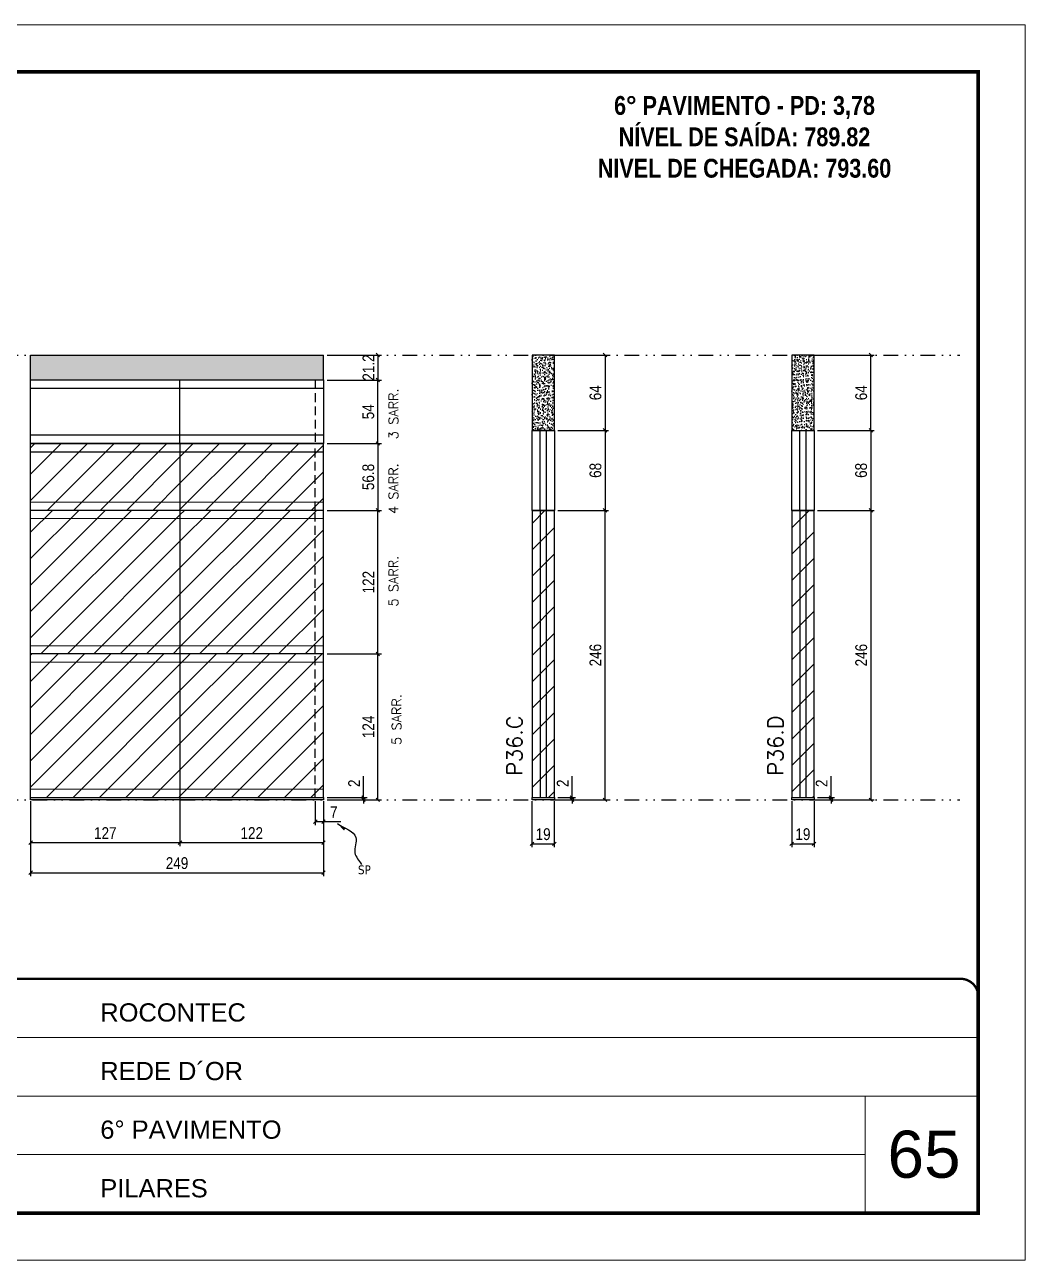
# Model space of a CAD drawing. Extents: x 28748 to 35002, y 14885 to 43501.
# Drawn here: x 29383 to 30233, y 24074 to 25124 of the extents above; entities that cross this region are included whole.
import ezdxf

# ---------------------------------------------------------------- set-up
doc = ezdxf.new("R2010")
doc.units = 0
for name, pattern in [('CONTINUO', [0]), ('DASHED', [0.75, 0.5, -0.25]), ('DIVIDE2', [0.625, 0.25, -0.125, 0, -0.125, 0, -0.125]), ('HIDDEN', [0.375, 0.25, -0.125])]:
    doc.linetypes.add(name, pattern=pattern)
for name, color, linetype, lineweight in [('CARIMBO', 255, 'Continuous', 9), ('Folhas', 255, 'Continuous', 9), ('Hachura', 251, 'Continuous', 9), ('Sarr 2.2x7', 40, 'Continuous', 9), ('SARRAFO DE PRESSAO', 251, 'DASHED', 9), ('Texto Seção', 7, 'Continuous', 15)]:
    doc.layers.add(name, color=color, linetype=linetype, lineweight=lineweight)
for name, color, linetype in [('COTA', 241, 'Continuous'), ('NOMENCLATURA', 7, 'Continuous'), ('Nível', 160, 'Continuous'), ('Painéis', 200, 'Continuous'), ('SARR_2.2x7', 40, 'Continuous'), ('Sarrafo de Pressão', 42, 'HIDDEN'), ('texto', 7, 'Continuous')]:
    doc.layers.add(name, color=color, linetype=linetype)
doc.styles.add('ARIAL', font='arial.ttf')
doc.styles.add('COTA TECNICA', font='techl___.ttf', dxfattribs={"height": 10})
doc.styles.add('COTA TECNICA-50', font='techl___.ttf', dxfattribs={"height": 10})
doc.styles.add('REGUA-120', font='ROMANS.shx', dxfattribs={"height": 15})
doc.styles.add('ROMANC', font='techb___.ttf', dxfattribs={"height": 2.5})
doc.styles.add('ROMANS', font='romans.shx')
doc.styles.get("Standard").update_dxf_attribs({"font": 'arial.ttf'})
doc.dimstyles.new('COTA PAINEL-50', dxfattribs={"dimtxt": 10, "dimasz": 3, "dimexe": 3, "dimexo": 3, "dimgap": 3, "dimtad": 1, "dimdec": 1, "dimzin": 12, "dimdsep": 46, "dimtxsty": 'COTA TECNICA-50', "dimblk1": 'OBLIQUE', "dimblk2": 'OBLIQUE', "dimsah": 1, "dimcen": 0.9, "dimclrd": 4, "dimclre": 4, "dimclrt": 240, "dimadec": 1, "dimazin": 3, "dimtfac": 1, "dimtdec": 1, "dimtmove": 0, "dimatfit": 3, "dimfxl": 1, "dimtolj": 1, "dimtzin": 12, "dimarcsym": 0})
doc.dimstyles.new('PAINEL', dxfattribs={"dimtxt": 10, "dimasz": 3, "dimexe": 3, "dimexo": 3, "dimgap": 3, "dimtad": 1, "dimdec": 1, "dimzin": 12, "dimdsep": 46, "dimtxsty": 'COTA TECNICA', "dimblk1": 'OBLIQUE', "dimblk2": 'OBLIQUE', "dimsah": 1, "dimcen": 0.9, "dimclrd": 4, "dimclre": 4, "dimclrt": 240, "dimadec": 1, "dimazin": 3, "dimtfac": 1, "dimtdec": 1, "dimtmove": 0, "dimatfit": 3, "dimfxl": 1, "dimtolj": 1, "dimtzin": 12, "dimarcsym": 0})
doc.dimstyles.get("Standard").update_dxf_attribs({"dimtxt": 0.18, "dimasz": 0.18, "dimexe": 0.18, "dimexo": 0.0625, "dimgap": 0.09, "dimtad": 0, "dimtih": 1, "dimtoh": 1, "dimdec": 4, "dimzin": 0, "dimdsep": 46, "dimtxsty": 'Standard', "dimcen": 0.09, "dimadec": 0, "dimazin": 0, "dimtfac": 1, "dimtdec": 4, "dimtofl": 0, "dimtmove": 0, "dimatfit": 3, "dimfxl": 1, "dimtolj": 1, "dimtzin": 0, "dimarcsym": 0})
pattern_1 = [(45, (22629.309, 32122.585), (-11.22532, 11.22532), [])]
pattern_2 = [(45, (22629.309, 32104.585), (-11.22532, 11.22532), [])]
pattern_3 = [(45, (-105043.37, -3225.212), (-11.2253202, 11.2253202), [])]

# ---------------------------------------------------------------- blocks, each defined once
blk = doc.blocks.new('9999999999')
at = {"color": 30, "linetype": 'CONTINUO'}
for p, q in [((98564.6, 34379.6), (99584, 34379.6)), ((98564.6, 34329.8), (99488, 34329.8)), ((99584, 34329.8), (99488, 34329.8)), ((99488, 34329.8), (99488, 34230.2)), ((98564.6, 34280), (99488, 34280))]:
    blk.add_line(p, q, dxfattribs=at)
at = {"color": 30, "linetype": 'CONTINUO', "const_width": 2}
blk.add_lwpolyline([(99584, 34230.2), (99584, 34414.4, 0.414214), (99569, 34429.4), (98229, 34429.4, 0.414214), (98214, 34414.4), (98214, 34245.2, 0.414214), (98229, 34230.2), (99584, 34230.2)], format="xyb", dxfattribs=at)
at = {"layer": 'Folhas'}
blk.add_lwpolyline([(98139, 34190.2), (99624, 34190.2), (99624, 35240.2), (98139, 35240.2)], close=True, dxfattribs=at)
at = {"layer": 'Folhas', "color": 30, "const_width": 3}
blk.add_lwpolyline([(98214, 34230.2), (99584, 34230.2), (99584, 35200.2), (98214, 35200.2)], close=True, dxfattribs=at)
at = {"color": 7, "linetype": 'Continuous', "ltscale": 5, "style": 'ARIAL'}
for s, height, p in [('ROCONTEC', 15.48, (98837.7, 34393.1)), ('REDE D´OR', 15.48, (98837.7, 34343.3)), ('6° PAVIMENTO', 15.483, (98837.7, 34293.5)), ('PILARES', 15.48, (98837.7, 34243.7))]:
    blk.add_text(s, height=height, dxfattribs=at).set_placement(p)
blk = doc.blocks.new('_Oblique')
at = {"color": 0, "linetype": 'ByBlock', "lineweight": -2}
blk.add_line((-0.5, -0.5), (0.5, 0.5), dxfattribs=at)
blk = doc.blocks.new('*D1242')
at = {"layer": 'COTA', "color": 4, "lineweight": -2, "transparency": 16777216}
for p, q in [((29387.8, 24463.8), (29387.8, 24399.9)), ((29636.8, 24463.8), (29636.8, 24399.9)), ((29387.8, 24402.9), (29636.8, 24402.9))]:
    blk.add_line(p, q, dxfattribs=at)
at = {"layer": 'Defpoints', "color": 0, "transparency": 16777216}
for p in [(29387.8, 24466.8), (29636.8, 24466.8), (29636.8, 24402.9)]:
    blk.add_point(p, dxfattribs=at)
at = {"layer": 'COTA', "color": 4, "lineweight": -2, "transparency": 16777216, "xscale": 3, "yscale": 3, "zscale": 3, "rotation": 180}
blk.add_blockref('_Oblique', (29387.8, 24402.9), dxfattribs=at)
at = {"layer": 'COTA', "color": 4, "lineweight": -2, "transparency": 16777216, "xscale": 3, "yscale": 3, "zscale": 3}
blk.add_blockref('_Oblique', (29636.8, 24402.9), dxfattribs=at)
at = {"layer": 'COTA', "color": 240, "transparency": 16777216, "insert": (29512.3, 24411), "char_height": 10, "attachment_point": 5, "style": 'COTA TECNICA'}
blk.add_mtext('\\A1;249', dxfattribs=at)
blk = doc.blocks.new('*D1243')
at = {"layer": 'COTA', "color": 4, "lineweight": -2, "transparency": 16777216}
for p, q in [((29629.8, 24463.8), (29629.8, 24443.3)), ((29636.8, 24461.8), (29636.8, 24443.3)), ((29629.8, 24446.3), (29636.8, 24446.3)), ((29636.8, 24446.3), (29651.5, 24446.3))]:
    blk.add_line(p, q, dxfattribs=at)
at = {"layer": 'Defpoints', "color": 0, "transparency": 16777216}
for p in [(29629.8, 24466.8), (29636.8, 24464.8), (29636.8, 24446.3)]:
    blk.add_point(p, dxfattribs=at)
at = {"layer": 'COTA', "color": 4, "lineweight": -2, "transparency": 16777216, "xscale": 3, "yscale": 3, "zscale": 3, "rotation": 180}
blk.add_blockref('_Oblique', (29629.8, 24446.3), dxfattribs=at)
at = {"layer": 'COTA', "color": 4, "lineweight": -2, "transparency": 16777216, "xscale": 3, "yscale": 3, "zscale": 3}
blk.add_blockref('_Oblique', (29636.8, 24446.3), dxfattribs=at)
at = {"layer": 'COTA', "color": 240, "transparency": 16777216, "insert": (29645.6, 24454.4), "char_height": 10, "attachment_point": 5, "style": 'COTA TECNICA-50'}
blk.add_mtext('\\A1;7', dxfattribs=at)
blk = doc.blocks.new('*D1244')
at = {"layer": 'COTA', "color": 4, "lineweight": -2, "transparency": 16777216}
for p, q in [((29639.8, 24588.8), (29686, 24588.8)), ((29683, 24464.8), (29683, 24588.8)), ((29639.8, 24464.8), (29686, 24464.8))]:
    blk.add_line(p, q, dxfattribs=at)
at = {"layer": 'Defpoints', "color": 0, "transparency": 16777216}
for p in [(29636.8, 24588.8), (29683, 24588.8), (29636.8, 24464.8)]:
    blk.add_point(p, dxfattribs=at)
at = {"layer": 'COTA', "color": 4, "lineweight": -2, "transparency": 16777216, "xscale": 3, "yscale": 3, "zscale": 3}
for p, rotation in [((29683, 24588.8), 90), ((29683, 24464.8), 270)]:
    blk.add_blockref('_Oblique', p, dxfattribs=dict(at, rotation=rotation))
at = {"layer": 'COTA', "color": 240, "transparency": 16777216, "insert": (29674.9, 24526.8), "char_height": 10, "attachment_point": 5, "rotation": 90, "style": 'COTA TECNICA-50'}
blk.add_mtext('\\A1;124', dxfattribs=at)
blk = doc.blocks.new('*D1280')
at = {"layer": 'COTA', "color": 4, "lineweight": -2, "transparency": 16777216}
for p, q in [((29670.8, 24466.8), (29670.8, 24484.9)), ((29639.8, 24466.8), (29673.8, 24466.8)), ((29670.8, 24464.8), (29670.8, 24466.8)), ((29639.8, 24464.8), (29673.8, 24464.8)), ((29670.8, 24464.8), (29670.8, 24461.8))]:
    blk.add_line(p, q, dxfattribs=at)
at = {"layer": 'Defpoints', "color": 0, "transparency": 16777216}
for p in [(29636.8, 24466.8), (29636.8, 24464.8), (29670.8, 24464.8)]:
    blk.add_point(p, dxfattribs=at)
at = {"layer": 'COTA', "color": 4, "lineweight": -2, "transparency": 16777216, "xscale": 3, "yscale": 3, "zscale": 3}
for p, rotation in [((29670.8, 24466.8), 270), ((29670.8, 24464.8), 90)]:
    blk.add_blockref('_Oblique', p, dxfattribs=dict(at, rotation=rotation))
at = {"layer": 'COTA', "color": 240, "transparency": 16777216, "insert": (29662.8, 24478.9), "char_height": 10, "attachment_point": 5, "rotation": 90, "style": 'COTA TECNICA-50'}
blk.add_mtext('\\A1;2', dxfattribs=at)
blk = doc.blocks.new('*D1281')
at = {"layer": 'COTA', "color": 4, "linetype": 'ByBlock', "lineweight": -2, "transparency": 16777216}
for p, q in [((29639.8, 24767.6), (29686, 24767.6)), ((29683, 24767.6), (29683, 24710.8)), ((29639.8, 24710.8), (29686, 24710.8))]:
    blk.add_line(p, q, dxfattribs=at)
at = {"layer": 'Defpoints', "color": 0, "linetype": 'ByBlock', "transparency": 16777216}
for p in [(29636.8, 24767.6), (29636.8, 24710.8), (29683, 24710.8)]:
    blk.add_point(p, dxfattribs=at)
at = {"layer": 'COTA', "color": 4, "linetype": 'ByBlock', "lineweight": -2, "transparency": 16777216, "xscale": 3, "yscale": 3, "zscale": 3}
for p, rotation in [((29683, 24767.6), 90), ((29683, 24710.8), 270)]:
    blk.add_blockref('_Oblique', p, dxfattribs=dict(at, rotation=rotation))
at = {"layer": 'COTA', "color": 240, "linetype": 'ByBlock', "transparency": 16777216, "insert": (29674.9, 24739.2), "char_height": 10, "attachment_point": 5, "rotation": 90, "style": 'COTA TECNICA'}
blk.add_mtext('\\A1;56.8', dxfattribs=at)
blk = doc.blocks.new('*D1282')
at = {"layer": 'COTA', "color": 4, "linetype": 'ByBlock', "lineweight": -2, "transparency": 16777216}
for p, q in [((29639.8, 24710.8), (29686, 24710.8)), ((29683, 24588.8), (29683, 24710.8)), ((29639.8, 24588.8), (29686, 24588.8))]:
    blk.add_line(p, q, dxfattribs=at)
at = {"layer": 'Defpoints', "color": 0, "linetype": 'ByBlock', "transparency": 16777216}
for p in [(29636.8, 24710.8), (29683, 24710.8), (29636.8, 24588.8)]:
    blk.add_point(p, dxfattribs=at)
at = {"layer": 'COTA', "color": 4, "linetype": 'ByBlock', "lineweight": -2, "transparency": 16777216, "xscale": 3, "yscale": 3, "zscale": 3}
for p, rotation in [((29683, 24710.8), 90), ((29683, 24588.8), 270)]:
    blk.add_blockref('_Oblique', p, dxfattribs=dict(at, rotation=rotation))
at = {"layer": 'COTA', "color": 240, "linetype": 'ByBlock', "transparency": 16777216, "insert": (29675, 24649.8), "char_height": 10, "attachment_point": 5, "rotation": 90, "style": 'COTA TECNICA'}
blk.add_mtext('\\A1;122', dxfattribs=at)
blk = doc.blocks.new('*D2051')
at = {"layer": 'COTA', "color": 4, "linetype": 'ByBlock', "lineweight": -2, "transparency": 16777216}
for p, q in [((29514.8, 24707.8), (29514.8, 24425.5)), ((29387.8, 24463.8), (29387.8, 24425.5)), ((29387.8, 24428.5), (29514.8, 24428.5))]:
    blk.add_line(p, q, dxfattribs=at)
at = {"layer": 'Defpoints', "color": 0, "linetype": 'ByBlock', "transparency": 16777216}
for p in [(29514.8, 24710.8), (29387.8, 24466.8), (29514.8, 24428.5)]:
    blk.add_point(p, dxfattribs=at)
at = {"layer": 'COTA', "color": 4, "linetype": 'ByBlock', "lineweight": -2, "transparency": 16777216, "xscale": 3, "yscale": 3, "zscale": 3, "rotation": 180}
blk.add_blockref('_Oblique', (29387.8, 24428.5), dxfattribs=at)
at = {"layer": 'COTA', "color": 4, "linetype": 'ByBlock', "lineweight": -2, "transparency": 16777216, "xscale": 3, "yscale": 3, "zscale": 3}
blk.add_blockref('_Oblique', (29514.8, 24428.5), dxfattribs=at)
at = {"layer": 'COTA', "color": 240, "linetype": 'ByBlock', "transparency": 16777216, "insert": (29451.3, 24436.6), "char_height": 10, "attachment_point": 5, "style": 'COTA TECNICA'}
blk.add_mtext('\\A1;127', dxfattribs=at)
blk = doc.blocks.new('*D2052')
at = {"layer": 'COTA', "color": 4, "linetype": 'ByBlock', "lineweight": -2, "transparency": 16777216}
for p, q in [((29514.8, 24707.8), (29514.8, 24425.5)), ((29636.8, 24461.8), (29636.8, 24425.5)), ((29514.8, 24428.5), (29636.8, 24428.5))]:
    blk.add_line(p, q, dxfattribs=at)
at = {"layer": 'Defpoints', "color": 0, "linetype": 'ByBlock', "transparency": 16777216}
for p in [(29514.8, 24710.8), (29636.8, 24464.8), (29636.8, 24428.5)]:
    blk.add_point(p, dxfattribs=at)
at = {"layer": 'COTA', "color": 4, "linetype": 'ByBlock', "lineweight": -2, "transparency": 16777216, "xscale": 3, "yscale": 3, "zscale": 3, "rotation": 180}
blk.add_blockref('_Oblique', (29514.8, 24428.5), dxfattribs=at)
at = {"layer": 'COTA', "color": 4, "linetype": 'ByBlock', "lineweight": -2, "transparency": 16777216, "xscale": 3, "yscale": 3, "zscale": 3}
blk.add_blockref('_Oblique', (29636.8, 24428.5), dxfattribs=at)
at = {"layer": 'COTA', "color": 240, "linetype": 'ByBlock', "transparency": 16777216, "insert": (29575.8, 24436.6), "char_height": 10, "attachment_point": 5, "style": 'COTA TECNICA'}
blk.add_mtext('\\A1;122', dxfattribs=at)
blk = doc.blocks.new('*D1283')
at = {"layer": 'COTA', "color": 4, "lineweight": -2, "transparency": 16777216}
for p, q in [((29814, 24463.8), (29814, 24424.5)), ((29833, 24463.8), (29833, 24424.5)), ((29814, 24427.5), (29833, 24427.5))]:
    blk.add_line(p, q, dxfattribs=at)
at = {"layer": 'Defpoints', "color": 0, "transparency": 16777216}
for p in [(29814, 24466.8), (29833, 24466.8), (29833, 24427.5)]:
    blk.add_point(p, dxfattribs=at)
at = {"layer": 'COTA', "color": 4, "lineweight": -2, "transparency": 16777216, "xscale": 3, "yscale": 3, "zscale": 3, "rotation": 180}
blk.add_blockref('_Oblique', (29814, 24427.5), dxfattribs=at)
at = {"layer": 'COTA', "color": 4, "lineweight": -2, "transparency": 16777216, "xscale": 3, "yscale": 3, "zscale": 3}
blk.add_blockref('_Oblique', (29833, 24427.5), dxfattribs=at)
at = {"layer": 'COTA', "color": 240, "transparency": 16777216, "insert": (29823.5, 24435.6), "char_height": 10, "attachment_point": 5, "style": 'COTA TECNICA'}
blk.add_mtext('\\A1;19', dxfattribs=at)
blk = doc.blocks.new('*D1284')
at = {"layer": 'COTA', "color": 4, "lineweight": -2, "transparency": 16777216}
for p, q in [((30034.8, 24463.8), (30034.8, 24424.5)), ((30053.8, 24463.8), (30053.8, 24424.5)), ((30034.8, 24427.5), (30053.8, 24427.5))]:
    blk.add_line(p, q, dxfattribs=at)
at = {"layer": 'Defpoints', "color": 0, "transparency": 16777216}
for p in [(30034.8, 24466.8), (30053.8, 24466.8), (30053.8, 24427.5)]:
    blk.add_point(p, dxfattribs=at)
at = {"layer": 'COTA', "color": 4, "lineweight": -2, "transparency": 16777216, "xscale": 3, "yscale": 3, "zscale": 3, "rotation": 180}
blk.add_blockref('_Oblique', (30034.8, 24427.5), dxfattribs=at)
at = {"layer": 'COTA', "color": 4, "lineweight": -2, "transparency": 16777216, "xscale": 3, "yscale": 3, "zscale": 3}
blk.add_blockref('_Oblique', (30053.8, 24427.5), dxfattribs=at)
at = {"layer": 'COTA', "color": 240, "transparency": 16777216, "insert": (30044.3, 24435.6), "char_height": 10, "attachment_point": 5, "style": 'COTA TECNICA'}
blk.add_mtext('\\A1;19', dxfattribs=at)
blk = doc.blocks.new('*D1285')
at = {"layer": 'COTA', "color": 4, "lineweight": -2, "transparency": 16777216}
for p, q in [((30056.8, 24710.8), (30105, 24710.8)), ((30102, 24710.8), (30102, 24464.8)), ((30056.8, 24464.8), (30105, 24464.8))]:
    blk.add_line(p, q, dxfattribs=at)
at = {"layer": 'Defpoints', "color": 0, "transparency": 16777216}
for p in [(30053.8, 24710.8), (30053.8, 24464.8), (30102, 24464.8)]:
    blk.add_point(p, dxfattribs=at)
at = {"layer": 'COTA', "color": 4, "lineweight": -2, "transparency": 16777216, "xscale": 3, "yscale": 3, "zscale": 3}
for p, rotation in [((30102, 24710.8), 90), ((30102, 24464.8), 270)]:
    blk.add_blockref('_Oblique', p, dxfattribs=dict(at, rotation=rotation))
at = {"layer": 'COTA', "color": 240, "transparency": 16777216, "insert": (30093.9, 24587.8), "char_height": 10, "attachment_point": 5, "rotation": 90, "style": 'COTA TECNICA'}
blk.add_mtext('\\A1;246', dxfattribs=at)
blk = doc.blocks.new('*D1286')
at = {"layer": 'COTA', "color": 4, "lineweight": -2, "transparency": 16777216}
for p, q in [((30056.8, 24842.8), (30105, 24842.8)), ((30102, 24778.8), (30102, 24842.8)), ((30056.8, 24778.8), (30105, 24778.8))]:
    blk.add_line(p, q, dxfattribs=at)
at = {"layer": 'Defpoints', "color": 0, "transparency": 16777216}
for p in [(30053.8, 24842.8), (30102, 24842.8), (30053.8, 24778.8)]:
    blk.add_point(p, dxfattribs=at)
at = {"layer": 'COTA', "color": 4, "lineweight": -2, "transparency": 16777216, "xscale": 3, "yscale": 3, "zscale": 3}
for p, rotation in [((30102, 24842.8), 90), ((30102, 24778.8), 270)]:
    blk.add_blockref('_Oblique', p, dxfattribs=dict(at, rotation=rotation))
at = {"layer": 'COTA', "color": 240, "transparency": 16777216, "insert": (30093.9, 24810.8), "char_height": 10, "attachment_point": 5, "rotation": 90, "style": 'COTA TECNICA'}
blk.add_mtext('\\A1;64', dxfattribs=at)
blk = doc.blocks.new('*D1287')
at = {"layer": 'COTA', "color": 4, "lineweight": -2, "transparency": 16777216}
for p, q in [((29836, 24710.8), (29879.1, 24710.8)), ((29876.1, 24464.8), (29876.1, 24710.8)), ((29836, 24464.8), (29879.1, 24464.8))]:
    blk.add_line(p, q, dxfattribs=at)
at = {"layer": 'Defpoints', "color": 0, "transparency": 16777216}
for p in [(29833, 24710.8), (29876.1, 24710.8), (29833, 24464.8)]:
    blk.add_point(p, dxfattribs=at)
at = {"layer": 'COTA', "color": 4, "lineweight": -2, "transparency": 16777216, "xscale": 3, "yscale": 3, "zscale": 3}
for p, rotation in [((29876.1, 24710.8), 90), ((29876.1, 24464.8), 270)]:
    blk.add_blockref('_Oblique', p, dxfattribs=dict(at, rotation=rotation))
at = {"layer": 'COTA', "color": 240, "transparency": 16777216, "insert": (29868, 24587.8), "char_height": 10, "attachment_point": 5, "rotation": 90, "style": 'COTA TECNICA'}
blk.add_mtext('\\A1;246', dxfattribs=at)
blk = doc.blocks.new('*D1288')
at = {"layer": 'COTA', "color": 4, "lineweight": -2, "transparency": 16777216}
for p, q in [((29848.1, 24466.8), (29848.1, 24484.9)), ((29836, 24466.8), (29851.1, 24466.8)), ((29848.1, 24464.8), (29848.1, 24466.8)), ((29836, 24464.8), (29851.1, 24464.8)), ((29848.1, 24464.8), (29848.1, 24461.8))]:
    blk.add_line(p, q, dxfattribs=at)
at = {"layer": 'Defpoints', "color": 0, "transparency": 16777216}
for p in [(29833, 24466.8), (29848.1, 24466.8), (29833, 24464.8)]:
    blk.add_point(p, dxfattribs=at)
at = {"layer": 'COTA', "color": 4, "lineweight": -2, "transparency": 16777216, "xscale": 3, "yscale": 3, "zscale": 3}
for p, rotation in [((29848.1, 24466.8), 270), ((29848.1, 24464.8), 90)]:
    blk.add_blockref('_Oblique', p, dxfattribs=dict(at, rotation=rotation))
at = {"layer": 'COTA', "color": 240, "transparency": 16777216, "insert": (29840.1, 24478.9), "char_height": 10, "attachment_point": 5, "rotation": 90, "style": 'COTA TECNICA-50'}
blk.add_mtext('\\A1;2', dxfattribs=at)
blk = doc.blocks.new('*D2053')
at = {"layer": 'COTA', "color": 4, "linetype": 'ByBlock', "lineweight": -2, "transparency": 16777216}
for p, q in [((29836, 24842.8), (29879.1, 24842.8)), ((29876.1, 24842.8), (29876.1, 24778.8)), ((29836, 24778.8), (29879.1, 24778.8))]:
    blk.add_line(p, q, dxfattribs=at)
at = {"layer": 'Defpoints', "color": 0, "linetype": 'ByBlock', "transparency": 16777216}
for p in [(29833, 24842.8), (29833, 24778.8), (29876.1, 24778.8)]:
    blk.add_point(p, dxfattribs=at)
at = {"layer": 'COTA', "color": 4, "linetype": 'ByBlock', "lineweight": -2, "transparency": 16777216, "xscale": 3, "yscale": 3, "zscale": 3}
for p, rotation in [((29876.1, 24842.8), 90), ((29876.1, 24778.8), 270)]:
    blk.add_blockref('_Oblique', p, dxfattribs=dict(at, rotation=rotation))
at = {"layer": 'COTA', "color": 240, "linetype": 'ByBlock', "transparency": 16777216, "insert": (29868, 24810.8), "char_height": 10, "attachment_point": 5, "rotation": 90, "style": 'COTA TECNICA'}
blk.add_mtext('\\A1;64', dxfattribs=at)
blk = doc.blocks.new('*D2054')
at = {"layer": 'COTA', "color": 4, "linetype": 'ByBlock', "lineweight": -2, "transparency": 16777216}
for p, q in [((30068.2, 24466.8), (30068.2, 24484.9)), ((30056.8, 24466.8), (30071.2, 24466.8)), ((30068.2, 24464.8), (30068.2, 24466.8)), ((30056.8, 24464.8), (30071.2, 24464.8)), ((30068.2, 24464.8), (30068.2, 24461.8))]:
    blk.add_line(p, q, dxfattribs=at)
at = {"layer": 'Defpoints', "color": 0, "linetype": 'ByBlock', "transparency": 16777216}
for p in [(30053.8, 24466.8), (30068.2, 24466.8), (30053.8, 24464.8)]:
    blk.add_point(p, dxfattribs=at)
at = {"layer": 'COTA', "color": 4, "linetype": 'ByBlock', "lineweight": -2, "transparency": 16777216, "xscale": 3, "yscale": 3, "zscale": 3}
for p, rotation in [((30068.2, 24466.8), 270), ((30068.2, 24464.8), 90)]:
    blk.add_blockref('_Oblique', p, dxfattribs=dict(at, rotation=rotation))
at = {"layer": 'COTA', "color": 240, "linetype": 'ByBlock', "transparency": 16777216, "insert": (30060.2, 24478.9), "char_height": 10, "attachment_point": 5, "rotation": 90, "style": 'COTA TECNICA'}
blk.add_mtext('\\A1;2', dxfattribs=at)
blk = doc.blocks.new('*D2001')
at = {"layer": 'COTA', "color": 4, "linetype": 'ByBlock', "lineweight": -2, "transparency": 16777216}
for p, q in [((29639.8, 24842.8), (29686, 24842.8)), ((29683, 24842.8), (29683, 24821.6)), ((29639.8, 24821.6), (29686, 24821.6))]:
    blk.add_line(p, q, dxfattribs=at)
at = {"layer": 'Defpoints', "color": 0, "linetype": 'ByBlock', "transparency": 16777216}
for p in [(29636.8, 24842.8), (29636.8, 24821.6), (29683, 24821.6)]:
    blk.add_point(p, dxfattribs=at)
at = {"layer": 'COTA', "color": 4, "linetype": 'ByBlock', "lineweight": -2, "transparency": 16777216, "xscale": 3, "yscale": 3, "zscale": 3}
for p, rotation in [((29683, 24842.8), 90), ((29683, 24821.6), 270)]:
    blk.add_blockref('_Oblique', p, dxfattribs=dict(at, rotation=rotation))
at = {"layer": 'COTA', "color": 240, "linetype": 'ByBlock', "transparency": 16777216, "insert": (29675, 24832.2), "char_height": 10, "attachment_point": 5, "rotation": 90, "style": 'COTA TECNICA'}
blk.add_mtext('\\A1;21.2', dxfattribs=at)
blk = doc.blocks.new('*D1232')
at = {"layer": 'COTA', "color": 4, "lineweight": -2, "transparency": 16777216}
for p, q in [((29836, 24778.8), (29879.1, 24778.8)), ((29876.1, 24778.8), (29876.1, 24710.8)), ((29836, 24710.8), (29879.1, 24710.8))]:
    blk.add_line(p, q, dxfattribs=at)
at = {"layer": 'Defpoints', "color": 0, "transparency": 16777216}
for p in [(29833, 24778.8), (29833, 24710.8), (29876.1, 24710.8)]:
    blk.add_point(p, dxfattribs=at)
at = {"layer": 'COTA', "color": 4, "lineweight": -2, "transparency": 16777216, "xscale": 3, "yscale": 3, "zscale": 3}
for p, rotation in [((29876.1, 24778.8), 90), ((29876.1, 24710.8), 270)]:
    blk.add_blockref('_Oblique', p, dxfattribs=dict(at, rotation=rotation))
at = {"layer": 'COTA', "color": 240, "transparency": 16777216, "insert": (29868, 24744.8), "char_height": 10, "attachment_point": 5, "rotation": 90, "style": 'COTA TECNICA'}
blk.add_mtext('\\A1;68', dxfattribs=at)
blk = doc.blocks.new('*D2005')
at = {"layer": 'COTA', "color": 4, "lineweight": -2, "transparency": 16777216}
for p, q in [((30056.8, 24778.8), (30105, 24778.8)), ((30102, 24778.8), (30102, 24710.8)), ((30056.8, 24710.8), (30105, 24710.8))]:
    blk.add_line(p, q, dxfattribs=at)
at = {"layer": 'Defpoints', "color": 0, "transparency": 16777216}
for p in [(30053.8, 24778.8), (30053.8, 24710.8), (30102, 24710.8)]:
    blk.add_point(p, dxfattribs=at)
at = {"layer": 'COTA', "color": 4, "lineweight": -2, "transparency": 16777216, "xscale": 3, "yscale": 3, "zscale": 3}
for p, rotation in [((30102, 24778.8), 90), ((30102, 24710.8), 270)]:
    blk.add_blockref('_Oblique', p, dxfattribs=dict(at, rotation=rotation))
at = {"layer": 'COTA', "color": 240, "transparency": 16777216, "insert": (30093.8, 24744.8), "char_height": 10, "attachment_point": 5, "rotation": 90, "style": 'COTA TECNICA'}
blk.add_mtext('\\A1;68', dxfattribs=at)
blk = doc.blocks.new('*D2510')
at = {"layer": 'COTA', "color": 4, "lineweight": -2, "transparency": 16777216}
for p, q in [((29639.8, 24821.6), (29686, 24821.6)), ((29683, 24767.6), (29683, 24821.6)), ((29639.8, 24767.6), (29686, 24767.6))]:
    blk.add_line(p, q, dxfattribs=at)
at = {"layer": 'Defpoints', "color": 0, "transparency": 16777216}
for p in [(29636.8, 24821.6), (29683, 24821.6), (29636.8, 24767.6)]:
    blk.add_point(p, dxfattribs=at)
at = {"layer": 'COTA', "color": 4, "lineweight": -2, "transparency": 16777216, "xscale": 3, "yscale": 3, "zscale": 3}
for p, rotation in [((29683, 24821.6), 90), ((29683, 24767.6), 270)]:
    blk.add_blockref('_Oblique', p, dxfattribs=dict(at, rotation=rotation))
at = {"layer": 'COTA', "color": 240, "transparency": 16777216, "insert": (29674.9, 24794.6), "char_height": 10, "attachment_point": 5, "rotation": 90, "style": 'COTA TECNICA'}
blk.add_mtext('\\A1;54', dxfattribs=at)

msp = doc.modelspace()

# ---------------------------------------------------------------- hatches: boundary and pattern name
at = {"layer": 'COTA', "linetype": 'ByBlock'}
h = msp.add_hatch(dxfattribs=at)
h.set_pattern_fill('AR-CONC', color=256, scale=0.03)
h.set_pattern_definition([(50, (22615.8086, 35586.31), (5.46554, -0.4781726), [0.5715, -6.2865]), (355, (22615.8086, 35586.31), (-1.0573026, 5.7317054), [0.4572, -5.0292175]), (100.451445, (22616.264, 35586.2703), (4.4082374, 5.2535326), [0.4857003, -5.3427073]), (46.1842, (22615.8086, 35587.834), (8.1323712, -1.26127), [0.85725, -9.42975]), (96.63556, (22616.486, 35587.729), (7.122124, 7.4227837), [0.7285507, -8.014068]), (351.18415, (22615.809, 35587.834), (7.122124, 7.422784), [0.685799, -7.543792]), (21, (22616.5706, 35587.453), (4.5484317, -3.067956), [0.5715, -6.2865]), (326, (22616.5706, 35587.453), (1.8540609, 5.525639), [0.4572, -5.0292]), (71.451445, (22616.9496, 35587.1975), (6.4024926, 2.457683), [0.4857003, -5.3426981]), (37.5, (22615.8086, 35586.3102), (0.0926581, 2.53665117), [0, -4.96824, 0, -5.1054, 0, -5.04825]), (7.5, (22615.8086, 35586.3102), (2.0045899, 3.00541724), [0, -2.91084, 0, -4.85394, 0, -1.92405]), (327.5, (22614.1093, 35586.3102), (4.06771786, -0.17186232), [0, -1.905, 0, -5.9436, 0, -7.8867]), (317.5, (22613.3473, 35586.31), (4.4438754, 0.7627947), [0, -2.4765, 0, -3.94716, 0, -5.6007])])
h.paths.add_polyline_path([(29387.78, 24842.83), (29387.78, 24821.63), (29636.78, 24821.63), (29636.78, 24842.83)])
h = msp.add_hatch(dxfattribs=at)
h.set_pattern_fill('AR-CONC', color=256, scale=0.03)
h.set_pattern_definition([(50, (-101917.058, -3233.212), (5.46554007, -0.47817257), [0.5715, -6.2865]), (355, (-101917.058, -3233.212), (-1.05730264, 5.73170536), [0.4572, -5.02921753]), (100.4514447, (-101916.6025, -3233.2517), (4.40823741, 5.25353256), [0.48570026, -5.34270734]), (46.1842, (-101917.058, -3231.688), (8.13237123, -1.26126984), [0.85725, -9.42975]), (96.6355576, (-101916.38, -3231.793), (7.122124, 7.42278374), [0.7285507, -8.01406824]), (351.184151, (-101917.058, -3231.688), (7.122124, 7.42278374), [0.685799, -7.54379196]), (21, (-101916.296, -3232.069), (4.54843174, -3.06795595), [0.5715, -6.2865]), (326, (-101916.296, -3232.069), (1.85406085, 5.52563898), [0.4572, -5.0292]), (71.451445, (-101915.917, -3232.3245), (6.40249258, 2.45768307), [0.48570026, -5.34269813]), (37.5, (-101917.058, -3233.2119), (0.092658098, 2.536651166), [0, -4.96824, 0, -5.1054, 0, -5.04825]), (7.5, (-101917.058, -3233.212), (2.004589875, 3.005417245), [0, -2.91084, 0, -4.85394, 0, -1.92405]), (327.5, (-101918.7572, -3233.2119), (4.067717855, -0.17186232), [0, -1.905, 0, -5.9436, 0, -7.8867]), (317.5, (-101919.5192, -3233.212), (4.44387544, 0.76279473), [0, -2.4765, 0, -3.94716, 0, -5.6007])])
h.paths.add_polyline_path([(29814.04, 24778.83), (29833.04, 24778.83), (29833.04, 24842.83), (29814.04, 24842.83)])
h = msp.add_hatch(dxfattribs=at)
h.set_pattern_fill('AR-CONC', color=256, scale=0.03)
h.set_pattern_definition([(50, (-101879.443, -3224.212), (5.46554007, -0.47817257), [0.5715, -6.2865]), (355, (-101879.443, -3224.212), (-1.05730264, 5.73170536), [0.4572, -5.02921753]), (100.4514447, (-101878.9877, -3224.2517), (4.40823741, 5.25353256), [0.48570026, -5.34270734]), (46.1842, (-101879.443, -3222.688), (8.13237123, -1.26126984), [0.85725, -9.42975]), (96.6355576, (-101878.7654, -3222.793), (7.122124, 7.42278374), [0.7285507, -8.01406824]), (351.184151, (-101879.443, -3222.688), (7.122124, 7.42278374), [0.685799, -7.54379196]), (21, (-101878.681, -3223.069), (4.54843174, -3.06795595), [0.5715, -6.2865]), (326, (-101878.681, -3223.069), (1.85406085, 5.52563898), [0.4572, -5.0292]), (71.451445, (-101878.302, -3223.3245), (6.40249258, 2.45768307), [0.48570026, -5.34269813]), (37.5, (-101879.4431, -3224.2119), (0.092658098, 2.536651166), [0, -4.96824, 0, -5.1054, 0, -5.04825]), (7.5, (-101879.443, -3224.212), (2.004589875, 3.005417245), [0, -2.91084, 0, -4.85394, 0, -1.92405]), (327.5, (-101881.1424, -3224.2119), (4.067717855, -0.17186232), [0, -1.905, 0, -5.9436, 0, -7.8867]), (317.5, (-101881.9044, -3224.212), (4.44387544, 0.76279473), [0, -2.4765, 0, -3.94716, 0, -5.6007])])
h.paths.add_polyline_path([(30034.83, 24778.83), (30053.83, 24778.83), (30053.83, 24842.83), (30034.83, 24842.83)])
at = {"layer": 'Hachura', "linetype": 'ByBlock'}
h = msp.add_hatch(dxfattribs=at)
h.set_pattern_fill('ANSI31', color=256, scale=5)
h.set_pattern_definition(pattern_2)
h.paths.add_polyline_path([(29514.78, 24710.83), (29514.78, 24767.63), (29387.78, 24767.63), (29387.78, 24710.83)])
h = msp.add_hatch(dxfattribs=at)
h.set_pattern_fill('ANSI31', color=256, scale=5)
h.set_pattern_definition(pattern_2)
h.paths.add_polyline_path([(29636.78, 24710.83), (29636.78, 24767.63), (29514.78, 24767.63), (29514.78, 24710.83)])
h = msp.add_hatch(dxfattribs=at)
h.set_pattern_fill('ANSI31', color=256, scale=5)
h.set_pattern_definition(pattern_1)
h.paths.add_polyline_path([(29514.78, 24710.83), (29387.78, 24710.83), (29387.78, 24588.83), (29514.78, 24588.83)])
h = msp.add_hatch(dxfattribs=at)
h.set_pattern_fill('ANSI31', color=256, scale=5)
h.set_pattern_definition(pattern_1)
h.paths.add_polyline_path([(29514.78, 24710.83), (29514.78, 24588.83), (29636.78, 24588.83), (29636.78, 24710.83)])
h = msp.add_hatch(dxfattribs=at)
h.set_pattern_fill('ANSI31', color=256, scale=5)
h.set_pattern_definition(pattern_3)
h.paths.add_polyline_path([(29833.04, 24710.83), (29814.04, 24710.83), (29814.04, 24466.83), (29833.04, 24466.83)])
h = msp.add_hatch(dxfattribs=at)
h.set_pattern_fill('ANSI31', color=256, scale=5)
h.set_pattern_definition(pattern_3)
h.paths.add_polyline_path([(30053.83, 24710.83), (30034.83, 24710.83), (30034.83, 24466.83), (30053.83, 24466.83)])
h = msp.add_hatch(dxfattribs=at)
h.set_pattern_fill('ANSI31', color=256, scale=5)
h.set_pattern_definition(pattern_3)
h.paths.add_polyline_path([(29514.78, 24588.83), (29387.78, 24588.83), (29387.78, 24466.83), (29514.78, 24466.83)])
h = msp.add_hatch(dxfattribs=at)
h.set_pattern_fill('ANSI31', color=256, scale=5)
h.set_pattern_definition(pattern_3)
h.paths.add_polyline_path([(29514.78, 24588.83), (29514.78, 24466.83), (29636.78, 24466.83), (29636.78, 24588.83)])

# ---------------------------------------------------------------- linework, layer by layer
at = {"layer": 'COTA', "linetype": 'ByBlock'}
for p, q in [((29387.78, 24842.83), (29636.78, 24842.83)), ((29387.78, 24821.63), (29387.78, 24842.83)), ((29636.78, 24821.63), (29636.78, 24842.83))]:
    msp.add_line(p, q, dxfattribs=at)
for points in [[(29814.04, 24778.83), (29833.04, 24778.83), (29833.04, 24842.83), (29814.04, 24842.83)], [(30034.83, 24778.83), (30053.83, 24778.83), (30053.83, 24842.83), (30034.83, 24842.83)]]:
    msp.add_lwpolyline(points, close=True, dxfattribs=at)
at = {"layer": 'Nível', "color": 4, "linetype": 'DIVIDE2', "ltscale": 50}
for p, q in [((28823.34, 24842.83), (30177.63, 24842.83)), ((28823.34, 24464.83), (30177.63, 24464.83))]:
    msp.add_line(p, q, dxfattribs=at)
at = {"layer": 'Painéis'}
for p, q in [((29387.78, 24821.63), (29636.78, 24821.63)), ((29387.78, 24767.63), (29387.78, 24821.63)), ((29514.78, 24767.63), (29514.78, 24821.63)), ((29636.78, 24821.63), (29636.78, 24767.63)), ((29814.04, 24778.83), (29833.04, 24778.83)), ((29814.04, 24710.83), (29814.04, 24778.83)), ((29814.04, 24778.83), (29833.04, 24778.83)), ((29833.04, 24778.83), (29814.04, 24778.83)), ((29833.04, 24778.83), (29833.04, 24710.83)), ((30034.83, 24778.83), (30053.83, 24778.83)), ((30034.83, 24710.83), (30034.83, 24778.83)), ((30034.83, 24778.83), (30053.83, 24778.83)), ((30053.83, 24778.83), (30053.83, 24710.83)), ((29387.78, 24767.63), (29636.78, 24767.63)), ((29387.78, 24710.83), (29387.78, 24767.63)), ((29636.78, 24767.63), (29387.78, 24767.63)), ((29514.78, 24767.63), (29514.78, 24710.83)), ((29636.78, 24710.83), (29636.78, 24767.63)), ((29387.78, 24740.83), (29387.78, 24740.83)), ((29636.78, 24746.83), (29636.78, 24746.83)), ((29636.78, 24710.83), (29387.78, 24710.83)), ((29387.78, 24466.83), (29387.78, 24710.83)), ((29636.78, 24710.83), (29387.78, 24710.83)), ((29514.78, 24710.83), (29514.78, 24466.83)), ((29636.78, 24466.83), (29636.78, 24710.83)), ((29833.04, 24710.83), (29814.04, 24710.83)), ((30053.83, 24710.83), (30034.83, 24710.83)), ((30034.83, 24710.83), (30034.83, 24466.83)), ((30034.83, 24710.83), (30053.83, 24710.83)), ((30053.83, 24710.83), (30034.83, 24710.83)), ((30053.83, 24466.83), (30053.83, 24710.83)), ((29636.78, 24588.83), (29387.78, 24588.83)), ((29387.78, 24466.83), (29636.78, 24466.83)), ((30034.83, 24466.83), (30053.83, 24466.83)), ((30034.83, 24466.83), (30053.83, 24466.83)), ((30034.83, 24464.83), (30034.83, 24466.83)), ((30053.83, 24466.83), (30053.83, 24464.83)), ((30053.83, 24464.83), (30034.83, 24464.83))]:
    msp.add_line(p, q, dxfattribs=at)
for points in [[(29814.04, 24466.83), (29833.04, 24466.83), (29833.04, 24710.83), (29814.04, 24710.83)], [(29814.04, 24710.83), (29833.04, 24710.83), (29833.04, 24710.83), (29814.04, 24710.83)], [(29387.78, 24466.83), (29636.78, 24466.83), (29636.78, 24464.83), (29387.78, 24464.83)], [(29814.04, 24466.83), (29833.04, 24466.83), (29833.04, 24464.83), (29814.04, 24464.83)]]:
    msp.add_lwpolyline(points, close=True, dxfattribs=at)
at = {"layer": 'Sarr 2.2x7'}
for p, q in [((29636.78, 24717.83), (29387.78, 24717.83)), ((29636.78, 24703.83), (29387.78, 24703.83)), ((29636.78, 24595.83), (29387.78, 24595.83)), ((29636.78, 24581.83), (29387.78, 24581.83)), ((29636.78, 24473.83), (29387.78, 24473.83)), ((29636.78, 24466.83), (29387.78, 24466.83))]:
    msp.add_line(p, q, dxfattribs=at)
at = {"layer": 'Sarr 2.2x7', "linetype": 'Continuous'}
for p, q in [((29387.78, 24588.83), (29387.78, 24595.83)), ((29387.78, 24466.83), (29387.78, 24473.83)), ((29636.78, 24466.83), (29636.78, 24473.83))]:
    msp.add_line(p, q, dxfattribs=at)
at = {"layer": 'SARR_2.2x7'}
for p, q in [((29387.78, 24814.63), (29636.78, 24814.63)), ((29636.78, 24774.63), (29387.78, 24774.63)), ((29821.04, 24710.83), (29821.04, 24778.83)), ((29826.04, 24778.83), (29826.04, 24710.83)), ((30041.83, 24710.83), (30041.83, 24778.83)), ((30046.83, 24778.83), (30046.83, 24710.83)), ((29387.78, 24760.63), (29636.78, 24760.63)), ((29821.04, 24710.83), (29821.04, 24466.83)), ((29826.04, 24710.83), (29826.04, 24466.83)), ((30041.83, 24710.83), (30041.83, 24466.83)), ((30046.83, 24710.83), (30046.83, 24466.83))]:
    msp.add_line(p, q, dxfattribs=at)
at = {"layer": 'Sarrafo de Pressão', "ltscale": 30}
for p, q in [((29629.78, 24821.63), (29629.78, 24767.63)), ((29629.78, 24710.83), (29629.78, 24767.63)), ((29629.78, 24588.83), (29629.78, 24710.83)), ((29629.78, 24466.83), (29629.78, 24588.83))]:
    msp.add_line(p, q, dxfattribs=at)

# ---------------------------------------------------------------- block references
at = {"layer": 'SARRAFO DE PRESSAO', "color": 6, "linetype": 'ByBlock'}
msp.add_blockref('9999999999', (-69390.64, -10116.66), dxfattribs=at)

# ---------------------------------------------------------------- texts
at = {"layer": 'CARIMBO', "style": 'ARIAL'}
msp.add_text('65', height=40, dxfattribs=at).set_placement((30116.2, 24143.69))
at = {"layer": 'NOMENCLATURA', "color": 2, "insert": (29994.67, 25089.6), "char_height": 16, "attachment_point": 2, "style": 'ROMANC'}
msp.add_mtext_dynamic_manual_height_columns('\\P6° PAVIMENTO - PD: 3,78\\PNÍVEL DE SAÍDA: 789.82\\PNIVEL DE CHEGADA: 793.60', width=300.2766, gutter_width=1, heights=[0], dxfattribs=at)
at = {"layer": 'texto', "color": 0, "insert": (29671.55, 24405.33), "char_height": 7.5, "attachment_point": 5}
msp.add_mtext('{\\fTahoma|b0|i0|c0|p34;\\C4;SP}', dxfattribs=at)
at = {"layer": 'Texto Seção', "linetype": 'Continuous', "style": 'ROMANS'}
for s, p in [('3 SARR.', (29700.22, 24771.24)), ('4 SARR.', (29700.22, 24707.57)), ('5 SARR.', (29700.22, 24629.05)), ('5 SARR.', (29702.93, 24511.45))]:
    msp.add_text(s, height=8, rotation=90, dxfattribs=at).set_placement(p)
at = {"layer": 'Texto Seção', "char_height": 13, "width": 285.3299, "attachment_point": 7, "rotation": 90, "style": 'REGUA-120'}
for s, insert in [('P36.C', (29805.71, 24485.29)), ('P36.D', (30027.5, 24485.29))]:
    msp.add_mtext(s, dxfattribs=dict(at, insert=insert))

# ---------------------------------------------------------------- dimensions: what is measured, and where the dimension line sits
at = {"layer": 'COTA', "linetype": 'ByBlock'}
for base, p1, p2, picture, middle in [((29683.02, 24821.63), (29636.78, 24842.83), (29636.78, 24821.63), '*D2001', (29683.02, 24832.23)), ((29683.02, 24710.83), (29636.78, 24767.63), (29636.78, 24710.83), '*D1281', (29683.02, 24739.23))]:
    dim = msp.add_linear_dim(base=base, p1=p1, p2=p2, angle=90, dimstyle='PAINEL', dxfattribs=at)
    dim.commit()
    dim.dimension.update_dxf_attribs({"geometry": picture, "text_midpoint": middle, "dimtype": 160})
for base, p1, p2, picture, middle in [((29876.13, 24778.83), (29833.04, 24842.83), (29833.04, 24778.83), '*D2053', (29868.03, 24810.83)), ((29683.02, 24710.83), (29636.78, 24588.83), (29636.78, 24710.83), '*D1282', (29674.96, 24649.83)), ((30068.25, 24466.83), (30053.83, 24464.83), (30053.83, 24466.83), '*D2054', (30060.25, 24478.88))]:
    dim = msp.add_linear_dim(base=base, p1=p1, p2=p2, angle=90, dimstyle='PAINEL', dxfattribs=at)
    dim.commit()
    dim.dimension.update_dxf_attribs({"geometry": picture, "text_midpoint": middle})
at = {"layer": 'COTA'}
for base, p1, p2, picture, middle in [((30101.96, 24842.83), (30053.83, 24778.83), (30053.83, 24842.83), '*D1286', (30093.86, 24810.83)), ((29876.13, 24710.83), (29833.04, 24464.83), (29833.04, 24710.83), '*D1287', (29868.03, 24587.83)), ((30101.96, 24464.83), (30053.83, 24710.83), (30053.83, 24464.83), '*D1285', (30093.86, 24587.83))]:
    dim = msp.add_linear_dim(base=base, p1=p1, p2=p2, angle=90, dimstyle='PAINEL', override={"dimarcsym": 2}, dxfattribs=at)
    dim.commit()
    dim.dimension.update_dxf_attribs({"geometry": picture, "text_midpoint": middle})
for base, p1, p2, dimstyle, picture, middle in [((29683.02, 24821.63), (29636.78, 24767.63), (29636.78, 24821.63), 'PAINEL', '*D2510', (29674.91, 24794.63)), ((29683.02, 24588.83), (29636.78, 24464.83), (29636.78, 24588.83), 'COTA PAINEL-50', '*D1244', (29674.94, 24526.83))]:
    dim = msp.add_linear_dim(base=base, p1=p1, p2=p2, angle=90, dimstyle=dimstyle, dxfattribs=at)
    dim.commit()
    dim.dimension.update_dxf_attribs({"geometry": picture, "text_midpoint": middle})
for base, p1, p2, dimstyle, picture, middle in [((29876.13, 24710.83), (29833.04, 24778.83), (29833.04, 24710.83), 'PAINEL', '*D1232', (29876.13, 24744.83)), ((30101.96, 24710.83), (30053.83, 24778.83), (30053.83, 24710.83), 'PAINEL', '*D2005', (30101.96, 24744.83)), ((29670.79, 24464.83), (29636.78, 24466.83), (29636.78, 24464.83), 'COTA PAINEL-50', '*D1280', (29670.79, 24478.88)), ((29848.13, 24466.83), (29833.04, 24464.83), (29833.04, 24466.83), 'COTA PAINEL-50', '*D1288', (29848.13, 24478.88))]:
    dim = msp.add_linear_dim(base=base, p1=p1, p2=p2, angle=90, dimstyle=dimstyle, dxfattribs=at)
    dim.commit()
    dim.dimension.update_dxf_attribs({"geometry": picture, "text_midpoint": middle, "dimtype": 160})
at = {"layer": 'COTA', "linetype": 'ByBlock'}
dim = msp.add_linear_dim(base=(29514.78, 24428.52), p1=(29387.78, 24466.83), p2=(29514.78, 24710.83), dimstyle='PAINEL', dxfattribs=at)
dim.commit()
dim.dimension.update_dxf_attribs({"geometry": '*D2051', "text_midpoint": (29451.28, 24436.59)})
dim = msp.add_linear_dim(base=(29636.78, 24428.52), p1=(29514.78, 24710.83), p2=(29636.78, 24464.83), dimstyle='PAINEL', override={"dimtmove": 1}, dxfattribs=at)
dim.commit()
dim.dimension.update_dxf_attribs({"geometry": '*D2052', "text_midpoint": (29575.78, 24436.57)})
at = {"layer": 'COTA'}
for base, p1, p2, picture, middle in [((29636.78, 24402.87), (29387.78, 24466.83), (29636.78, 24466.83), '*D1242', (29512.28, 24410.97)), ((29833.04, 24427.48), (29814.04, 24466.83), (29833.04, 24466.83), '*D1283', (29823.54, 24435.57)), ((30053.83, 24427.48), (30034.83, 24466.83), (30053.83, 24466.83), '*D1284', (30044.33, 24435.57))]:
    dim = msp.add_linear_dim(base=base, p1=p1, p2=p2, dimstyle='PAINEL', override={"dimarcsym": 2}, dxfattribs=at)
    dim.commit()
    dim.dimension.update_dxf_attribs({"geometry": picture, "text_midpoint": middle})
dim = msp.add_linear_dim(base=(29636.78, 24446.32), p1=(29629.78, 24466.83), p2=(29636.78, 24464.83), dimstyle='COTA PAINEL-50', dxfattribs=at)
dim.commit()
dim.dimension.update_dxf_attribs({"geometry": '*D1243', "text_midpoint": (29645.64, 24454.39)})

# ---------------------------------------------------------------- leaders
at = {"layer": 'COTA', "path_type": 1}
msp.add_leader([(29648.61, 24444.65), (29664.39, 24432.81), (29663.47, 24419.8), (29669.02, 24410.02)], dimstyle='Standard', override={"dimasz": 8}, dxfattribs=at)

doc.saveas('drawing.dxf')
